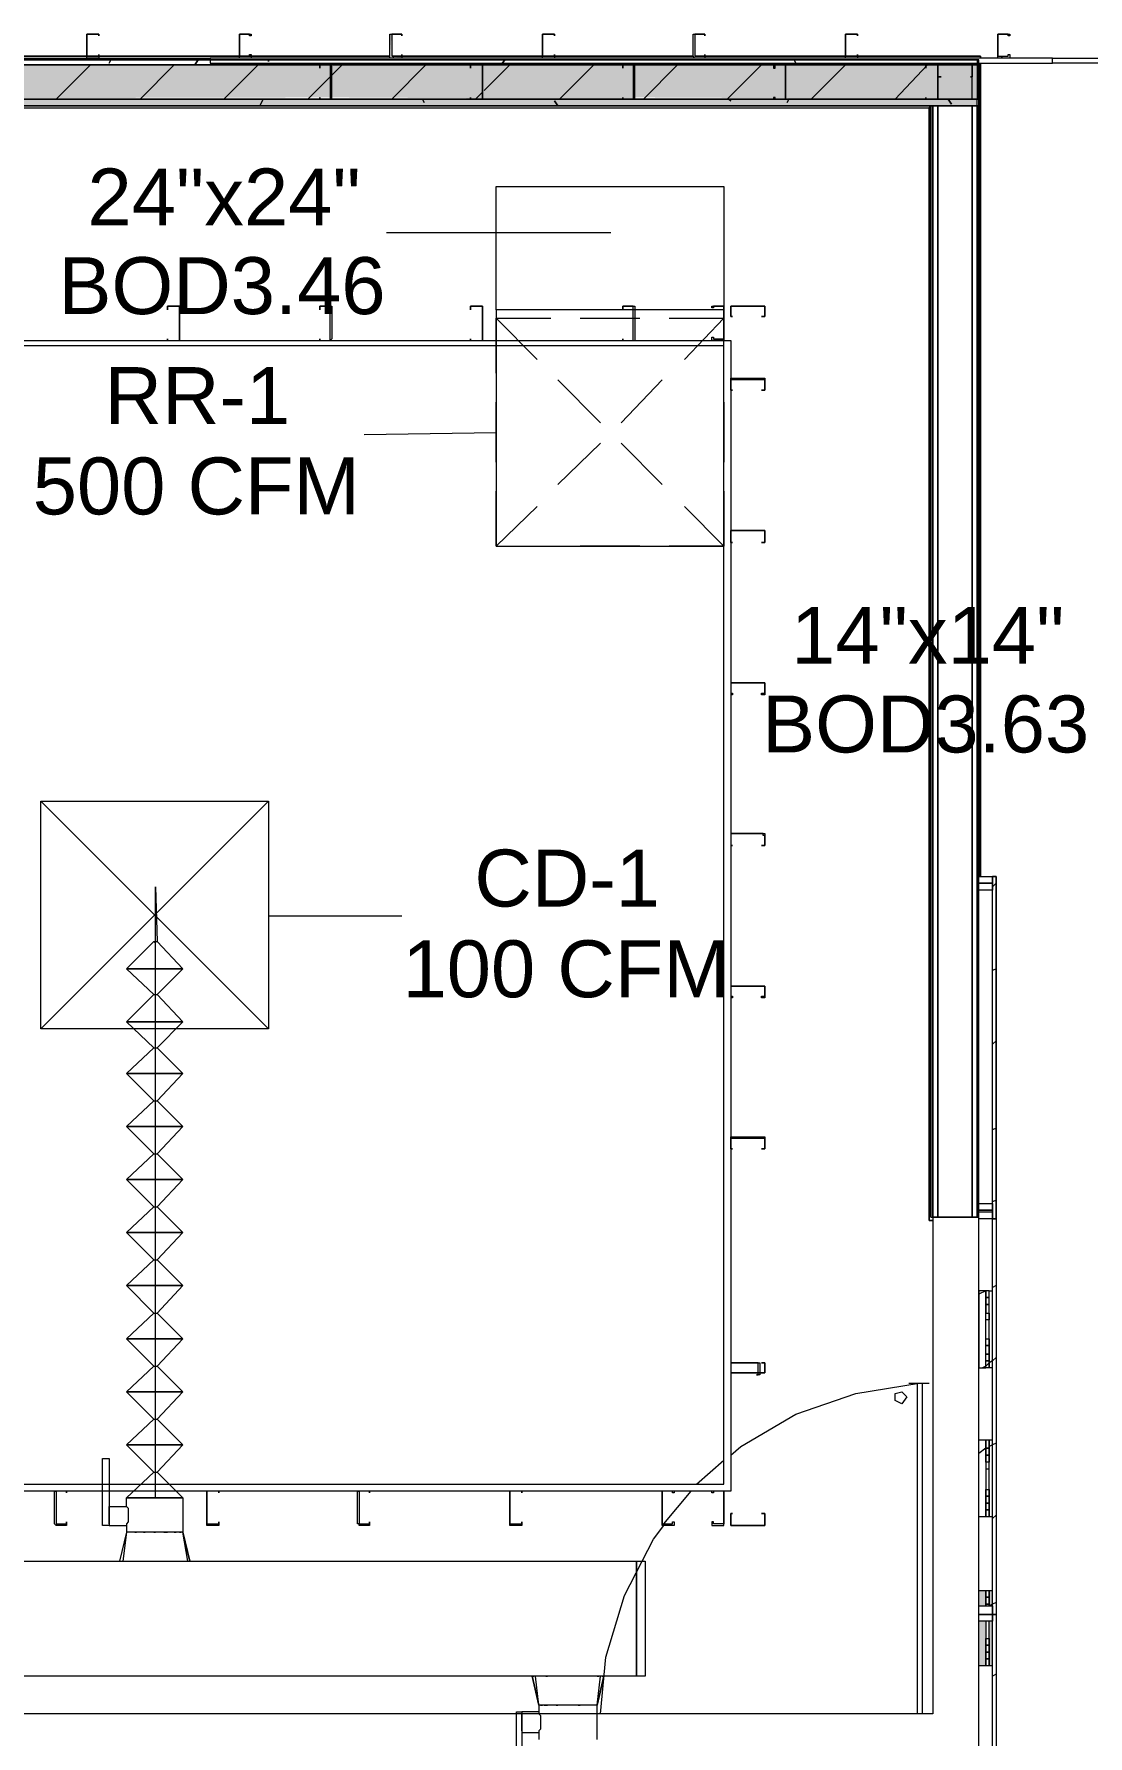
# Model space of a CAD drawing. Header units: metres. Extents: x 39 to 278, y -7 to 151.
# Drawn here: x 78.541 to 81.363, y 18.882 to 23.438 of the extents above; entities that cross this region are included whole.
import ezdxf

# ---------------------------------------------------------------- set-up
doc = ezdxf.new("R2010")
doc.units = ezdxf.units.M
doc.layers.add('HVAC - Ductos', color=5, linetype='Continuous', lineweight=50)
doc.layers.add('PDF_Geometry', color=7, linetype='Continuous', true_color=0xaaaaaa)
doc.layers.add('PDF_Solid Fills', color=7, linetype='Continuous', true_color=0xffffff)
doc.layers.add('PDF_Text', color=7, linetype='Continuous')
doc.styles.add('PDF Helvetica', font='')
doc.styles.get('PDF Helvetica').set_extended_font_data('Helvetica')

msp = doc.modelspace()

# ---------------------------------------------------------------- hatches: boundary and pattern name
at = {"layer": 'PDF_Solid Fills', "lineweight": 0, "transparency": 33554559}
h = msp.add_hatch(color=256, dxfattribs=at)
h.paths.add_polyline_path([(79.4944, 23.3786), (79.499, 23.4382), (79.4944, 23.4382)])
h.paths.add_polyline_path([(79.5265, 23.3786), (79.499, 23.3786), (79.5265, 23.374)])
for points in [[(81.0528, 23.3557), (81.0528, 23.264), (77.2853, 23.264), (77.2853, 23.3557), (77.2715, 23.3557), (77.2715, 23.2457), (81.0666, 23.2457), (81.0666, 23.3557)], [(80.1499, 23.2686), (81.0712, 23.264), (81.0712, 23.3557), (77.2715, 23.3557), (77.2715, 23.264), (79.334, 23.2686), (79.3386, 23.2686), (80.1453, 23.264), (80.1453, 23.2686)]]:
    msp.add_hatch(color=256, dxfattribs=at).paths.add_polyline_path(points)
h = msp.add_hatch(color=256, dxfattribs=at)
h.paths.add_polyline_path([(81.0895, 19.2306), (81.0895, 19.2719), (81.0712, 19.2719), (81.0712, 19.2306)])
h.paths.add_polyline_path([(81.0895, 19.1894), (81.0712, 19.1894), (81.0712, 19.0703), (81.0895, 19.0703)])
h = msp.add_hatch(color=256, dxfattribs=at)
h.paths.add_polyline_path([(81.0986, 19.2306), (81.1078, 19.2306), (81.1078, 19.2719), (81.0986, 19.2719)])
h.paths.add_polyline_path([(81.1078, 19.1894), (81.0986, 19.1894), (81.0986, 19.0703), (81.1078, 19.0703)])

# ---------------------------------------------------------------- linework, layer by layer
at = {"layer": 'HVAC - Ductos', "lineweight": 0}
for points in [[(79.7786, 22.7003), (79.7786, 23.0303), (80.3882, 23.0303), (80.3882, 22.7003)], [(79.169, 20.7752), (78.5595, 20.7752), (78.5595, 21.3848), (79.169, 21.3848)], [(78.7245, 19.6248), (78.7428, 19.6248), (78.7428, 19.446), (78.7245, 19.446)], [(78.9399, 19.5194), (78.7886, 19.5194)], [(78.7886, 19.5194), (78.7932, 19.5194), (78.7978, 19.5194), (78.8116, 19.5194), (78.8253, 19.5194), (78.8436, 19.5194), (78.8666, 19.5194), (78.8849, 19.5194), (78.9032, 19.5194), (78.917, 19.5194), (78.9307, 19.5194), (78.9399, 19.5194), (78.9307, 19.5194), (78.917, 19.5194), (78.9032, 19.5194), (78.8849, 19.5194), (78.8666, 19.5194), (78.8436, 19.5194), (78.8253, 19.5194), (78.8116, 19.5194), (78.7978, 19.5194), (78.7932, 19.5194)], [(78.839, 19.4278), (78.8345, 19.4278)], [(78.8986, 19.4278), (78.894, 19.4278), (78.8894, 19.4278), (78.894, 19.4278)], [(80.1545, 19.0427), (76.7307, 19.0427), (76.7307, 19.3498), (80.1545, 19.3498)], [(80.1545, 19.0427), (80.1545, 19.3498), (80.1774, 19.3498), (80.1774, 19.0427)], [(79.8978, 18.9648), (79.9024, 18.9648)], [(79.907, 18.9648), (79.9162, 18.9648)], [(79.939, 18.9648), (79.9436, 18.9648)], [(79.9986, 18.9648), (80.0032, 18.9648)]]:
    msp.add_lwpolyline(points, close=True, dxfattribs=at)
for points in [[(80.0858, 22.9065), (79.4853, 22.9065)], [(79.7786, 22.6774), (79.7786, 22.0677), (80.3882, 22.0677), (80.3882, 22.7003), (79.7786, 22.7003), (79.7786, 22.0677), (80.3882, 22.0677), (80.3882, 22.6774)], [(79.8886, 22.5674), (79.7786, 22.6774), (79.9253, 22.6774)], [(80.0032, 22.6774), (80.1636, 22.6774)], [(80.2416, 22.6774), (80.3882, 22.6774)], [(80.0582, 22.3978), (79.9436, 22.5123)], [(79.7786, 22.3703), (79.4257, 22.3657)], [(80.2232, 22.2328), (80.1132, 22.3427)], [(80.3882, 22.0677), (80.2828, 22.1732)], [(79.169, 21.3848), (78.5595, 20.7752)], [(78.5595, 21.3848), (79.169, 20.7752)], [(78.862, 21.009), (78.8666, 21.0044), (78.8666, 21.1557), (78.8712, 21.009), (78.9399, 20.9357), (78.7886, 20.9357), (78.862, 21.009), (78.8712, 21.009)], [(78.8666, 19.5194), (78.8666, 19.6478), (78.8666, 19.7852), (78.8666, 19.9274), (78.8666, 20.0786), (78.8666, 20.2252), (78.8666, 20.3719), (78.8666, 20.514), (78.8666, 20.6424), (78.8666, 20.7661), (78.8666, 20.8715), (78.8666, 20.9586), (78.8666, 21.0228), (78.8666, 21.064), (78.8666, 21.0778)], [(79.169, 21.0778), (79.5266, 21.0778)], [(78.862, 20.8669), (78.7886, 20.9357), (78.9399, 20.9357), (78.8712, 20.8669), (78.9399, 20.7936), (78.7886, 20.7936), (78.862, 20.8669), (78.8712, 20.8669)], [(78.862, 20.7248), (78.7886, 20.7936), (78.9399, 20.7936), (78.8712, 20.7248), (78.9399, 20.6561), (78.7886, 20.6561), (78.862, 20.7248), (78.8712, 20.7248)], [(78.862, 20.5828), (78.7886, 20.6561), (78.9399, 20.6561), (78.8712, 20.5828), (78.9399, 20.514), (78.7886, 20.514), (78.862, 20.5828), (78.8712, 20.5828)], [(78.862, 20.4406), (78.7886, 20.514), (78.9399, 20.514), (78.8712, 20.4406), (78.9399, 20.3719), (78.7886, 20.3719), (78.862, 20.4406), (78.8712, 20.4406)], [(78.862, 20.2986), (78.7886, 20.3719), (78.9399, 20.3719), (78.8712, 20.2986), (78.9399, 20.2298), (78.7886, 20.2298), (78.862, 20.2986), (78.8712, 20.2986)], [(78.862, 20.1565), (78.7886, 20.2298), (78.9399, 20.2298), (78.8712, 20.1565), (78.9399, 20.0878), (78.7886, 20.0878), (78.862, 20.1565), (78.8712, 20.1565)], [(78.862, 20.0144), (78.7886, 20.0878), (78.9399, 20.0878), (78.8712, 20.0144), (78.9399, 19.9456), (78.7886, 19.9456), (78.862, 20.0144), (78.8712, 20.0144)], [(78.862, 19.8723), (78.7886, 19.9456), (78.9399, 19.9456), (78.8712, 19.8723), (78.9399, 19.8036), (78.7886, 19.8036), (78.862, 19.8723), (78.8712, 19.8723)], [(78.862, 19.7302), (78.7886, 19.8036), (78.9399, 19.8036), (78.8712, 19.7302), (78.9399, 19.6615), (78.7886, 19.6615), (78.862, 19.7302), (78.8712, 19.7302)], [(78.862, 19.5882), (78.7886, 19.6615), (78.9399, 19.6615), (78.8712, 19.5882), (78.9399, 19.5194), (78.9399, 19.4278), (78.9353, 19.4278), (78.9307, 19.4278), (78.917, 19.4278), (78.9032, 19.4278), (78.8849, 19.4278), (78.8666, 19.4278), (78.8436, 19.4278), (78.8253, 19.4278), (78.8116, 19.4278), (78.7978, 19.4278), (78.7932, 19.4278), (78.7886, 19.4278), (78.7703, 19.3498), (78.7748, 19.3498)], [(78.7428, 19.4506), (78.7428, 19.4552), (78.7428, 19.4598), (78.7428, 19.4644), (78.7428, 19.4736), (78.7428, 19.4782), (78.7428, 19.4873), (78.7428, 19.4919), (78.7428, 19.4965), (78.7886, 19.4965), (78.7886, 19.5194), (78.862, 19.5882), (78.8712, 19.5882)], [(78.8666, 19.5194), (78.8666, 19.5194)], [(78.7886, 19.4965), (78.7932, 19.4919), (78.7932, 19.4873), (78.7932, 19.4782), (78.7932, 19.469), (78.7932, 19.4598), (78.7932, 19.4552), (78.7886, 19.4506), (78.7886, 19.446)], [(78.7428, 19.446), (78.7886, 19.446), (78.7886, 19.4278), (78.7794, 19.3498)], [(78.7886, 19.4278), (78.7703, 19.3498), (78.7748, 19.3498), (78.7794, 19.3498), (78.7886, 19.3498)], [(78.7932, 19.4278), (78.7932, 19.4278)], [(78.8116, 19.4278), (78.8162, 19.4278)], [(78.862, 19.4278), (78.8666, 19.4278)], [(78.917, 19.4278), (78.9216, 19.4278)], [(78.9307, 19.4278), (78.9353, 19.4278)], [(78.9582, 19.3498), (78.9399, 19.4278), (78.9582, 19.3498)], [(78.9399, 19.4278), (78.9399, 19.4278)], [(78.9536, 19.3498), (78.9399, 19.4278)], [(78.7932, 19.3498), (78.8116, 19.3498), (78.8162, 19.3498), (78.8207, 19.3498), (78.8299, 19.3498), (78.8436, 19.3498), (78.8482, 19.3498), (78.8528, 19.3498), (78.8757, 19.3498), (78.8803, 19.3498), (78.8849, 19.3498), (78.8986, 19.3498), (78.9078, 19.3498), (78.9124, 19.3498), (78.9216, 19.3498), (78.9353, 19.3498)], [(78.9399, 19.3498), (78.949, 19.3498), (78.9536, 19.3498), (78.9582, 19.3498)], [(78.9582, 19.3498), (78.9582, 19.3498)], [(78.9582, 19.3498), (78.9582, 19.3498)], [(79.9208, 19.0427), (79.9162, 19.0427), (79.8978, 19.0427), (79.8886, 19.0427), (79.8795, 19.0427), (79.8749, 19.0427), (79.8795, 19.0427)], [(79.8749, 19.0427), (79.8932, 18.9648), (79.8749, 19.0427)], [(80.049, 18.8732), (80.049, 18.9648), (80.0445, 18.9648), (80.0399, 18.9648), (80.0353, 18.9648), (80.0262, 18.9648), (80.0078, 18.9648), (79.9895, 18.9648), (79.9712, 18.9648), (79.9528, 18.9648), (79.9345, 18.9648), (79.9162, 18.9648), (79.907, 18.9648), (79.9024, 18.9648), (79.8978, 18.9648), (79.8932, 18.9648), (79.884, 19.0427)], [(79.9116, 19.0427), (79.9162, 19.0427)], [(79.9528, 19.0427), (79.9482, 19.0427), (79.939, 19.0427), (79.9299, 19.0427), (79.9253, 19.0427)], [(79.9849, 19.0427), (79.9803, 19.0427), (79.9574, 19.0427)], [(80.0628, 19.0427), (80.0674, 19.0427), (80.049, 18.9648), (80.0674, 19.0427), (80.0628, 19.0427), (80.0582, 19.0427), (80.0536, 19.0427), (80.0445, 19.0427), (80.0262, 19.0427), (80.017, 19.0427), (80.0124, 19.0427), (80.0032, 19.0427), (79.9895, 19.0427)], [(79.9895, 19.0427), (79.9895, 19.0427)], [(80.049, 19.0427), (80.0536, 19.0427)], [(80.049, 18.9648), (80.0582, 19.0427)], [(79.8932, 18.9648), (79.8932, 18.9465), (79.8474, 18.9465), (79.8474, 18.7677), (79.8336, 18.7677), (79.8336, 18.9465), (79.8474, 18.9465)], [(80.0353, 18.9648), (80.0353, 18.9648)], [(80.0353, 18.9648), (80.0353, 18.9648)], [(79.8474, 18.896), (79.8474, 18.9006), (79.8474, 18.9052), (79.8474, 18.9144), (79.8474, 18.919), (79.8474, 18.9236), (79.8474, 18.9328), (79.8474, 18.9373), (79.8474, 18.9419)], [(79.8932, 18.9465), (79.8932, 18.9419), (79.8978, 18.9373), (79.8978, 18.9328), (79.8978, 18.9236), (79.8978, 18.9144), (79.8978, 18.9052), (79.8978, 18.9006), (79.8932, 18.896), (79.8932, 18.8914)], [(79.8474, 18.8914), (79.8932, 18.8914), (79.8932, 18.8732)]]:
    msp.add_lwpolyline(points, dxfattribs=at)
at = {"layer": 'PDF_Geometry', "lineweight": 0}
for points in [[(78.6878, 23.374), (78.6832, 23.374), (78.6832, 23.3786), (78.6832, 23.4382), (78.6878, 23.4382), (78.7153, 23.4382), (78.7153, 23.4336), (78.7153, 23.4382), (78.6878, 23.4382), (78.6832, 23.4382), (78.6832, 23.3786), (78.6878, 23.3786), (78.7153, 23.3786), (78.7153, 23.3832), (78.7153, 23.374)], [(79.0912, 23.374), (79.0912, 23.3786), (79.0912, 23.4382), (79.1232, 23.4382), (79.1232, 23.4336), (79.1186, 23.4336), (79.1186, 23.4382), (79.0912, 23.4382), (79.0912, 23.3786), (79.1186, 23.3786), (79.1186, 23.3832), (79.1232, 23.3832), (79.1232, 23.374)], [(79.499, 23.374), (79.4944, 23.374), (79.4944, 23.3786), (79.4944, 23.4382), (79.499, 23.4382), (79.5266, 23.4382), (79.5266, 23.4336), (79.5266, 23.4382), (79.499, 23.4382), (79.499, 23.3786), (79.5266, 23.3786), (79.5266, 23.3832), (79.5266, 23.374)], [(79.9024, 23.374), (79.9024, 23.3786), (79.9024, 23.4382), (79.9345, 23.4382), (79.9345, 23.4336), (79.9345, 23.4382), (79.9024, 23.4382), (79.9024, 23.3786), (79.9345, 23.3786), (79.9345, 23.3832), (79.9345, 23.374)], [(80.3103, 23.374), (80.3058, 23.3786), (80.3058, 23.4382), (80.3103, 23.4382), (80.3378, 23.4382), (80.3378, 23.4336), (80.3378, 23.4382), (80.3103, 23.4382), (80.3103, 23.3786), (80.3378, 23.3786), (80.3378, 23.3832), (80.3378, 23.374)], [(80.7136, 23.374), (80.7136, 23.3786), (80.7136, 23.4382), (80.7458, 23.4382), (80.7458, 23.4336), (80.7458, 23.4382), (80.7136, 23.4382), (80.7136, 23.3786), (80.7458, 23.3786), (80.7458, 23.3832), (80.7458, 23.374)], [(81.1216, 23.374), (81.1216, 23.3786), (81.1216, 23.4382), (81.1536, 23.4382), (81.1536, 23.4336), (81.1491, 23.4336), (81.1491, 23.4382), (81.1216, 23.4382), (81.1216, 23.3786), (81.1491, 23.3786), (81.1491, 23.3832), (81.1536, 23.3832), (81.1536, 23.374)], [(77.4686, 23.3786), (77.872, 23.3786), (78.2799, 23.3786), (78.6832, 23.3786), (79.0912, 23.3786), (79.4944, 23.3786), (79.0912, 23.3786), (78.6832, 23.3786), (78.2799, 23.3786), (77.872, 23.3786)], [(81.2682, 23.374), (79.0132, 23.374), (79.0132, 23.3603), (81.2682, 23.3603)], [(79.499, 23.3786), (79.9024, 23.3786), (80.3058, 23.3786), (79.9024, 23.3786)], [(80.3103, 23.3786), (80.7136, 23.3786), (81.0758, 23.3786), (81.0758, 23.374), (81.0758, 23.3786), (81.0758, 23.374), (81.0758, 23.3786), (80.7136, 23.3786)], [(81.0712, 23.3694), (77.2715, 23.3694), (77.2715, 23.2457), (81.0712, 23.2457)], [(81.0712, 23.3694), (77.2715, 23.3694), (77.2715, 23.3557), (81.0712, 23.3557)], [(77.2715, 23.264), (81.0712, 23.264), (81.0712, 23.3557), (77.2715, 23.3557)], [(81.0528, 23.3557), (77.2853, 23.3557), (77.2853, 23.264), (81.0528, 23.264)], [(78.7428, 23.3603), (78.7474, 23.3694)], [(78.972, 23.3557), (78.9812, 23.3694)], [(79.169, 23.3694), (79.169, 23.3649)], [(79.3066, 23.264), (79.334, 23.264), (79.3386, 23.264), (79.3386, 23.3511), (79.334, 23.3557), (79.3066, 23.3557), (79.3066, 23.3465), (79.3066, 23.3557), (79.334, 23.3557), (79.334, 23.3511), (79.334, 23.264), (79.3066, 23.264), (79.3066, 23.2686)], [(79.7099, 23.264), (79.742, 23.264), (79.742, 23.3511), (79.742, 23.3557), (79.7099, 23.3557), (79.7099, 23.3465), (79.7099, 23.3557), (79.742, 23.3557), (79.742, 23.3511), (79.742, 23.264), (79.7099, 23.264), (79.7099, 23.2686)], [(79.7924, 23.3557), (79.8016, 23.3694)], [(80.0262, 23.3557), (80.0308, 23.3603)], [(80.1178, 23.264), (80.1453, 23.264), (80.1499, 23.264), (80.1499, 23.3511), (80.1499, 23.3557), (80.1453, 23.3557), (80.1178, 23.3557), (80.1178, 23.3465), (80.1178, 23.3557), (80.1453, 23.3557), (80.1453, 23.3511), (80.1453, 23.264), (80.1178, 23.264), (80.1178, 23.2686)], [(80.5212, 23.264), (80.5532, 23.264), (80.5532, 23.3511), (80.5532, 23.3557), (80.5212, 23.3557), (80.5212, 23.3465), (80.5258, 23.3465), (80.5258, 23.3557), (80.5532, 23.3557), (80.5532, 23.3511), (80.5532, 23.264), (80.5258, 23.264), (80.5258, 23.2686), (80.5212, 23.2686)], [(80.5762, 23.3694), (80.5808, 23.3603)], [(80.9291, 23.264), (80.9566, 23.264), (80.9612, 23.264), (80.9612, 23.3511), (80.9612, 23.3557), (80.9566, 23.3557), (80.9291, 23.3557), (80.9291, 23.3465), (80.9291, 23.3557), (80.9566, 23.3557), (80.9612, 23.3557), (80.9612, 23.3511), (80.9612, 23.264), (80.9566, 23.264), (80.9291, 23.264), (80.9291, 23.2686)], [(81.0528, 23.3236), (81.0528, 23.3511), (81.0528, 23.3557), (80.9612, 23.3557), (80.9612, 23.3511), (80.9612, 23.3236), (80.9703, 23.3236), (80.9612, 23.3236), (80.9612, 23.3511), (80.9612, 23.3557), (81.0528, 23.3557), (81.0528, 23.3511), (81.0528, 23.3236), (81.0482, 23.3236)], [(81.0712, 21.1832), (81.0712, 23.3603)], [(81.0758, 23.3603), (81.0758, 21.1832)], [(81.0712, 23.264), (77.2715, 23.264), (77.2715, 23.2457), (81.0712, 23.2457)], [(80.8649, 23.2457), (77.5374, 23.2457)], [(79.1462, 23.2457), (79.1553, 23.264)], [(79.5816, 23.264), (79.5862, 23.2549)], [(79.9345, 23.2594), (79.9436, 23.2457)], [(80.402, 23.264), (80.4066, 23.2594)], [(80.5578, 23.2549), (80.5624, 23.264)], [(80.9886, 23.264), (80.9978, 23.2503)], [(81.0666, 23.2457), (81.0666, 20.2711)], [(78.9307, 22.6223), (78.9307, 22.7094), (78.8986, 22.7094), (78.8986, 22.7003), (78.8986, 22.7094), (78.9307, 22.7094), (78.9307, 22.6223), (78.9307, 22.6177)], [(79.334, 22.6223), (79.334, 22.7094), (79.3066, 22.7094), (79.3066, 22.7003), (79.3066, 22.7094), (79.334, 22.7094), (79.3386, 22.7094), (79.3386, 22.6223), (79.334, 22.6177)], [(79.742, 22.6223), (79.742, 22.7094), (79.7099, 22.7094), (79.7099, 22.7003), (79.7099, 22.7094), (79.742, 22.7094), (79.742, 22.6223), (79.742, 22.6177)], [(80.3882, 22.7094), (80.3882, 22.6223), (80.3882, 22.6177), (80.3562, 22.6177), (80.3562, 22.6269), (80.3608, 22.6269), (80.3608, 22.6223), (80.3882, 22.6223), (80.3882, 22.7094), (80.3608, 22.7094), (80.3608, 22.7049), (80.3562, 22.7049), (80.3562, 22.7094)], [(80.4982, 22.7094), (80.4936, 22.7094), (80.4066, 22.7094), (80.4066, 22.682), (80.4112, 22.682), (80.4066, 22.682), (80.4066, 22.7094), (80.4936, 22.7094), (80.4982, 22.7094), (80.4982, 22.682)], [(80.489, 22.682), (80.4982, 22.682)], [(80.3882, 19.556), (80.3882, 22.604), (77.9498, 22.604), (77.9498, 19.556)], [(80.4112, 22.4848), (80.4066, 22.4848)], [(80.489, 22.4848), (80.4982, 22.4848)], [(80.4112, 22.0769), (80.4066, 22.0769)], [(80.489, 22.0769), (80.4982, 22.0769)], [(80.4982, 21.7011), (80.4982, 21.669), (80.489, 21.669), (80.489, 21.6736), (80.4982, 21.6736), (80.4982, 21.7011), (80.4936, 21.7011), (80.4066, 21.7011), (80.4936, 21.7011)], [(80.4982, 21.2932), (80.4936, 21.2932), (80.4936, 21.2978), (80.4066, 21.2978), (80.4936, 21.2978), (80.4982, 21.2978), (80.4982, 21.2932), (80.4982, 21.2657)], [(80.4112, 21.2657), (80.4066, 21.2657)], [(80.489, 21.2657), (80.4982, 21.2657)], [(81.1078, 21.1832), (81.117, 21.1832)], [(81.1078, 20.2665), (81.117, 20.2665), (81.117, 21.1832), (81.117, 20.2665), (81.117, 19.2078), (81.1078, 19.2078)], [(80.4982, 20.8898), (80.4982, 20.8578), (80.489, 20.8578), (80.489, 20.8623), (80.4982, 20.8623), (80.4982, 20.8898), (80.4936, 20.8898), (80.4066, 20.8898), (80.4936, 20.8898)], [(80.4112, 20.4544), (80.4066, 20.4544)], [(80.489, 20.4544), (80.4982, 20.4544)], [(81.1078, 20.2894), (81.0712, 20.2894), (81.0712, 20.3078), (81.1078, 20.3078)], [(81.1078, 20.2848), (81.0712, 20.2848), (81.0712, 20.2894), (81.1078, 20.2894)], [(80.9382, 20.2619), (80.9474, 20.2619)], [(81.0895, 20.0556), (81.0986, 20.0556)], [(81.0895, 19.9456), (81.0986, 19.9456), (81.0986, 19.9274), (81.0895, 19.9274)], [(81.0895, 19.9274), (81.0986, 19.9274), (81.0986, 19.9044), (81.0895, 19.9044)], [(80.4753, 19.8494), (80.4799, 19.8494), (80.4799, 19.8815), (80.4845, 19.8815), (80.4845, 19.8494)], [(80.489, 19.8815), (80.4982, 19.8815)], [(81.0895, 19.9044), (81.0986, 19.9044), (81.0986, 19.8861), (81.0895, 19.8861)], [(81.0986, 19.8861), (81.0986, 19.8677), (81.0895, 19.8677), (81.0895, 19.8861)], [(80.8786, 19.7898), (80.8649, 19.7715), (80.8466, 19.7806), (80.8466, 19.799), (80.8649, 19.8036)], [(81.0712, 19.6752), (81.0895, 19.6752), (81.0895, 19.469), (81.0712, 19.469)], [(81.0895, 19.6523), (81.0986, 19.6523)], [(78.6007, 19.4506), (78.6282, 19.4506), (78.6282, 19.4552), (78.6282, 19.446), (78.6007, 19.446), (78.5961, 19.4506), (78.5961, 19.5378), (78.6007, 19.5378)], [(79.0041, 19.4506), (79.0362, 19.4506), (79.0362, 19.4552), (79.0362, 19.446), (79.0041, 19.446), (79.0041, 19.4506), (79.0041, 19.5378)], [(79.412, 19.4506), (79.4394, 19.4506), (79.4394, 19.4552), (79.4394, 19.446), (79.412, 19.446), (79.412, 19.4506), (79.4074, 19.4506), (79.4074, 19.5378), (79.412, 19.5378)], [(79.8153, 19.4506), (79.8474, 19.4506), (79.8474, 19.4552), (79.8474, 19.446), (79.8153, 19.446), (79.8153, 19.4506), (79.8153, 19.5378)], [(80.2232, 19.4506), (80.2508, 19.4506), (80.2508, 19.4552), (80.2553, 19.4552), (80.2553, 19.446), (80.2232, 19.446), (80.2232, 19.4506), (80.2232, 19.5378)], [(81.0895, 19.5423), (81.0986, 19.5423), (81.0986, 19.524), (81.0895, 19.524)], [(80.4982, 19.446), (80.4936, 19.446), (80.4066, 19.446), (80.4066, 19.4782), (80.4112, 19.4782), (80.4066, 19.4782), (80.4066, 19.446), (80.4936, 19.446), (80.4982, 19.446), (80.4982, 19.4782)], [(80.489, 19.4782), (80.4982, 19.4782)], [(81.0986, 19.4873), (81.0986, 19.469), (81.0895, 19.469), (81.0895, 19.4873)], [(81.1078, 19.2306), (81.1078, 19.2078), (81.0712, 19.2078), (81.0712, 19.2306)], [(81.0712, 19.2078), (81.1078, 19.2078), (81.1078, 19.1894), (81.0712, 19.1894)], [(81.1078, 19.2078), (81.117, 19.2078), (81.117, 18.1536), (81.1078, 18.1536)], [(81.0895, 19.1436), (81.0986, 19.1436), (81.0986, 19.1252), (81.0895, 19.1252)], [(81.0895, 19.1252), (81.0986, 19.1252), (81.0986, 19.1069), (81.0895, 19.1069)], [(81.0895, 19.1069), (81.0986, 19.1069), (81.0986, 19.0886), (81.0895, 19.0886)], [(81.0986, 19.0886), (81.0986, 19.0702), (81.0895, 19.0702), (81.0895, 19.0886)]]:
    msp.add_lwpolyline(points, close=True, dxfattribs=at)
for points in [[(78.7153, 23.4336), (78.7153, 23.4336)], [(79.0912, 23.4382), (79.0912, 23.4382)], [(79.0912, 23.4382), (79.0912, 23.4382)], [(79.499, 23.4382), (79.499, 23.4382)], [(79.5266, 23.4336), (79.5266, 23.4336)], [(79.9024, 23.4382), (79.9024, 23.4382)], [(79.9024, 23.4382), (79.9024, 23.4382)], [(79.9345, 23.4336), (79.9345, 23.4336)], [(80.3103, 23.4382), (80.3103, 23.4382)], [(80.3378, 23.4336), (80.3378, 23.4336)], [(80.7136, 23.4382), (80.7136, 23.4382)], [(80.7136, 23.4382), (80.7136, 23.4382)], [(80.7458, 23.4336), (80.7458, 23.4336)], [(81.1216, 23.4382), (81.1216, 23.4382)], [(81.1216, 23.4382), (81.1216, 23.4382)], [(78.124, 23.3694), (78.124, 23.374), (79.0132, 23.374), (79.0132, 23.3694)], [(78.7153, 23.3832), (78.7153, 23.3832)], [(79.0132, 23.3603), (81.2682, 23.3603), (81.2682, 23.374), (81.6991, 23.374), (81.6991, 23.3603), (81.7862, 23.3603)], [(79.0912, 23.3786), (79.0912, 23.3786)], [(79.499, 23.3786), (79.499, 23.3786)], [(79.5266, 23.3832), (79.5266, 23.3832)], [(79.9024, 23.3786), (79.9024, 23.3786)], [(79.9345, 23.3832), (79.9345, 23.3832)], [(80.3103, 23.3786), (80.3103, 23.3786)], [(80.3378, 23.3832), (80.3378, 23.3832)], [(80.7136, 23.3786), (80.7136, 23.3786)], [(80.7458, 23.3832), (80.7458, 23.3832)], [(81.1216, 23.3786), (81.1216, 23.3786)], [(77.2715, 23.264), (77.2715, 23.3694), (81.0666, 23.3694), (81.0712, 23.3694), (81.0666, 23.3694), (81.0666, 23.264)], [(81.0712, 23.3694), (77.2715, 23.3694), (81.0712, 23.3694)], [(77.2715, 23.3603), (77.2715, 20.2711), (77.2715, 23.2457), (77.2715, 20.2711), (77.2715, 23.2457), (77.3952, 23.2457), (77.4044, 23.2411), (80.9382, 23.2411), (80.9428, 23.2457), (80.9428, 20.2711), (81.0712, 20.2711), (81.0712, 23.2457), (80.9428, 23.2457)], [(77.2715, 23.3557), (77.2715, 23.264), (77.2715, 23.2457), (81.0666, 23.2457), (81.0666, 23.264), (81.0712, 23.264), (81.0712, 23.3557), (81.0666, 23.3557)], [(77.4044, 23.2411), (80.9382, 23.2411), (80.9382, 20.2619), (80.9382, 23.2411), (80.9428, 23.2457), (80.9428, 20.2711), (80.9428, 23.2457), (80.9428, 20.2711), (80.9474, 20.2711), (80.9474, 23.2457), (80.9474, 20.2711), (80.9612, 20.2711), (80.9612, 23.2457), (80.9612, 20.2711), (81.0528, 20.2711), (81.0528, 23.2457), (81.0528, 20.2711), (81.0666, 20.2711), (81.0712, 20.2711), (81.0712, 23.3603)], [(81.6991, 23.3603), (81.2682, 23.3603)], [(77.2715, 23.2457), (81.0712, 23.2457), (77.2715, 23.2457)], [(78.8986, 22.7003), (78.8986, 22.7003)], [(78.9307, 22.7094), (78.9307, 22.7094)], [(78.9307, 22.7094), (78.9307, 22.7094)], [(79.3066, 22.7003), (79.3066, 22.7003)], [(79.334, 22.7094), (79.334, 22.7094)], [(79.7099, 22.7003), (79.7099, 22.7003)], [(79.742, 22.7094), (79.742, 22.7094)], [(79.742, 22.7094), (79.742, 22.7094)], [(80.1178, 22.6177), (80.1178, 22.6223), (80.1178, 22.6177), (80.1453, 22.6177), (80.1453, 22.6223), (80.1453, 22.7094), (80.1178, 22.7094), (80.1178, 22.7003), (80.1178, 22.7094), (80.1453, 22.7094), (80.1499, 22.7094), (80.1499, 22.6223), (80.1499, 22.6177)], [(80.1178, 22.7003), (80.1178, 22.7003)], [(80.1453, 22.7094), (80.1453, 22.7094)], [(80.3882, 22.7094), (80.3882, 22.7094)], [(80.3882, 22.7094), (80.3882, 22.7094)], [(80.4066, 22.7094), (80.4066, 22.7094)], [(80.4066, 22.7094), (80.4066, 22.7094)], [(80.4112, 22.682), (80.4112, 22.682)], [(80.489, 22.682), (80.489, 22.682)], [(80.3882, 19.5378), (77.9498, 19.5378), (77.9361, 19.5378), (77.9361, 22.6177), (77.9498, 22.6177), (80.3882, 22.6177), (80.4066, 22.6177), (80.4066, 19.5378), (80.3882, 19.5378), (80.3882, 19.4506), (80.3608, 19.4506), (80.3608, 19.4552), (80.3562, 19.4552), (80.3562, 19.446), (80.3882, 19.446), (80.3882, 19.4506), (80.3882, 19.5378), (80.3608, 19.5378), (80.3608, 19.5332), (80.3562, 19.5332), (80.3562, 19.5378)], [(78.8986, 22.6177), (78.8986, 22.6223), (78.8986, 22.6177), (78.9307, 22.6177)], [(78.8986, 22.6223), (78.8986, 22.6223)], [(79.3066, 22.6177), (79.3066, 22.6223), (79.3066, 22.6177), (79.334, 22.6177)], [(79.3066, 22.6223), (79.3066, 22.6223)], [(79.7099, 22.6177), (79.7099, 22.6223), (79.7099, 22.6177), (79.742, 22.6177)], [(79.7099, 22.6223), (79.7099, 22.6223)], [(80.1178, 22.6223), (80.1178, 22.6223)], [(80.3882, 22.6223), (80.3882, 22.6223)], [(80.4066, 22.4848), (80.4066, 22.5123), (80.4066, 22.5169), (80.4936, 22.5169), (80.4982, 22.5169), (80.4982, 22.5123), (80.4982, 22.4848), (80.4982, 22.5123), (80.4936, 22.5123), (80.4066, 22.5123)], [(80.4066, 22.5123), (80.4066, 22.5123)], [(80.4112, 22.4848), (80.4112, 22.4848)], [(80.489, 22.4848), (80.489, 22.4848)], [(80.4066, 22.0769), (80.4066, 22.109), (80.4936, 22.109), (80.4982, 22.109), (80.4982, 22.0769), (80.4982, 22.109), (80.4936, 22.109), (80.4066, 22.109)], [(80.4066, 22.109), (80.4066, 22.109)], [(80.4066, 22.109), (80.4066, 22.109)], [(80.4112, 22.0769), (80.4112, 22.0769)], [(80.489, 22.0769), (80.489, 22.0769)], [(80.4066, 21.7011), (80.4066, 21.7011)], [(80.4066, 21.7011), (80.4066, 21.6736), (80.4112, 21.6736), (80.4112, 21.669), (80.4066, 21.669)], [(80.4066, 21.7011), (80.4066, 21.7011)], [(80.4066, 21.2978), (80.4066, 21.2978)], [(80.4066, 21.2978), (80.4066, 21.2932), (80.4066, 21.2657)], [(80.4112, 21.2657), (80.4112, 21.2657)], [(80.489, 21.2657), (80.489, 21.2657)], [(81.0712, 21.1832), (81.1078, 21.1832)], [(81.0712, 21.1648), (81.0712, 21.1832)], [(81.1078, 21.1648), (81.0712, 21.1648)], [(81.0712, 21.1465), (81.0712, 21.1648)], [(81.0712, 21.1648), (81.1078, 21.1648)], [(81.1078, 21.1465), (81.0712, 21.1465)], [(81.0712, 20.3078), (81.1078, 20.3078), (81.1078, 21.1465)], [(81.1078, 21.1832), (81.1078, 21.1648)], [(81.117, 21.1832), (81.1078, 21.1832)], [(81.1078, 20.2665), (81.1078, 21.1832)], [(81.117, 21.1832), (81.117, 20.2665), (81.1078, 20.2665)], [(81.117, 21.1648), (81.1078, 21.1557)], [(81.1078, 21.1648), (81.1078, 21.1465)], [(81.1078, 20.3078), (81.1078, 21.1648)], [(81.117, 20.9357), (81.1078, 20.9311)], [(80.4066, 20.8898), (80.4066, 20.8898)], [(80.4066, 20.8898), (80.4066, 20.8623), (80.4112, 20.8623), (80.4112, 20.8578), (80.4066, 20.8578)], [(80.4066, 20.8898), (80.4066, 20.8898)], [(81.117, 20.7432), (81.1078, 20.734)], [(81.117, 20.5094), (81.1078, 20.5048)], [(80.4066, 20.4544), (80.4066, 20.4819), (80.4066, 20.4865), (80.4936, 20.4865), (80.4982, 20.4865), (80.4982, 20.4819), (80.4982, 20.4544), (80.4982, 20.4819), (80.4936, 20.4819), (80.4066, 20.4819)], [(80.4066, 20.4819), (80.4066, 20.4819)], [(80.4112, 20.4544), (80.4112, 20.4544)], [(80.489, 20.4544), (80.489, 20.4544)], [(81.1078, 20.2894), (81.1078, 20.2848), (81.1078, 20.2665), (81.0712, 20.2665), (81.0712, 20.2848)], [(81.117, 20.3169), (81.1078, 20.3123)], [(81.0712, 14.9819), (81.0712, 20.2711), (80.9474, 20.2711), (80.9474, 18.9419), (77.3952, 18.9419)], [(81.0895, 20.074), (81.0712, 20.074), (81.0712, 19.8677), (81.0895, 19.8677), (81.0895, 20.074), (81.0895, 20.0556), (81.0895, 20.0373), (81.0986, 20.0373), (81.0895, 20.0373), (81.0895, 20.0144), (81.0986, 20.0144), (81.0986, 19.9961), (81.0895, 19.9961), (81.0895, 20.0144), (81.0986, 20.0144), (81.0986, 20.0373), (81.0986, 20.0556), (81.0986, 20.074), (81.0895, 20.074), (81.0712, 20.0648)], [(81.0895, 20.074), (81.0895, 20.074)], [(81.1078, 19.8677), (81.0986, 19.8677), (81.0986, 20.074), (81.1078, 20.074)], [(81.117, 20.0878), (81.1078, 20.0832)], [(81.117, 20.074), (81.117, 19.8677)], [(80.4066, 19.8815), (80.4799, 19.8815), (80.4066, 19.8815)], [(80.4066, 19.8815), (80.4112, 19.8815), (80.4066, 19.8815), (80.4066, 19.854), (80.4936, 19.854), (80.4982, 19.854), (80.4982, 19.8815), (80.4982, 19.854), (80.4936, 19.854), (80.4066, 19.854)], [(80.4112, 19.8815), (80.4112, 19.8815)], [(80.4799, 19.8815), (80.4799, 19.8815)], [(80.489, 19.8815), (80.489, 19.8815)], [(81.117, 19.8952), (81.1078, 19.8861), (81.0986, 19.8815), (81.0895, 19.8723), (81.0804, 19.8677)], [(80.4066, 19.854), (80.4066, 19.854)], [(80.4066, 19.854), (80.4066, 19.854)], [(80.4066, 19.634), (80.434, 19.6569), (80.5808, 19.744), (80.7412, 19.799), (80.9108, 19.8265)], [(80.4753, 19.8494), (80.4753, 19.8494)], [(80.8832, 19.8265), (80.9382, 19.8265)], [(80.9062, 19.8265), (80.9062, 18.9419)], [(80.9199, 18.9419), (80.9199, 19.8265)], [(81.117, 19.666), (81.1078, 19.6615), (81.0986, 19.6569), (81.0986, 19.6523), (81.0986, 19.634), (81.0986, 19.6156), (81.0895, 19.6156), (81.0895, 19.5973), (81.0986, 19.5973), (81.0986, 19.6156), (81.0895, 19.6156), (81.0895, 19.634), (81.0986, 19.634), (81.0895, 19.634), (81.0895, 19.6523), (81.0712, 19.6386)], [(81.0895, 19.6523), (81.0895, 19.6752), (81.0986, 19.6752), (81.0986, 19.6523)], [(81.1078, 19.469), (81.0986, 19.469), (81.0986, 19.6752), (81.1078, 19.6752)], [(81.117, 19.6752), (81.117, 19.469)], [(80.3149, 19.556), (80.3882, 19.6202)], [(78.6007, 19.5378), (78.6007, 19.5378)], [(78.6282, 19.5378), (78.6282, 19.5332), (78.6282, 19.5378), (78.6007, 19.5378)], [(78.6282, 19.5332), (78.6282, 19.5332)], [(79.0041, 19.5378), (79.0041, 19.5378)], [(79.0041, 19.5378), (79.0041, 19.5378)], [(79.0362, 19.5378), (79.0362, 19.5332), (79.0362, 19.5378), (79.0041, 19.5378)], [(79.0362, 19.5332), (79.0362, 19.5332)], [(79.412, 19.5378), (79.412, 19.5378)], [(79.4394, 19.5378), (79.4394, 19.5332), (79.4394, 19.5378), (79.412, 19.5378)], [(79.4394, 19.5332), (79.4394, 19.5332)], [(79.8153, 19.5378), (79.8153, 19.5378)], [(79.8153, 19.5378), (79.8153, 19.5378)], [(79.8474, 19.5378), (79.8474, 19.5332), (79.8474, 19.5378), (79.8153, 19.5378)], [(79.8474, 19.5332), (79.8474, 19.5332)], [(80.2232, 19.5378), (80.2232, 19.5378)], [(80.2232, 19.5378), (80.2232, 19.5378)], [(80.2553, 19.5378), (80.2553, 19.5332), (80.2508, 19.5332), (80.2508, 19.5378), (80.2232, 19.5378)], [(80.2278, 19.4506), (80.3012, 19.5378)], [(80.3882, 19.5378), (80.3882, 19.5378)], [(80.3882, 19.5378), (80.3882, 19.5378)], [(81.0895, 19.524), (81.0986, 19.524)], [(81.0895, 19.5056), (81.0895, 19.524)], [(81.0895, 19.5056), (81.0986, 19.5056)], [(81.0895, 19.4873), (81.0895, 19.5056)], [(81.0986, 19.5056), (81.0895, 19.5056)], [(81.0986, 19.524), (81.0986, 19.5056)], [(81.0986, 19.5056), (81.0986, 19.4873)], [(78.6282, 19.4552), (78.6282, 19.4552)], [(79.0362, 19.4552), (79.0362, 19.4552)], [(79.4394, 19.4552), (79.4394, 19.4552)], [(79.8474, 19.4552), (79.8474, 19.4552)], [(80.4112, 19.4782), (80.4112, 19.4782)], [(80.489, 19.4782), (80.489, 19.4782)], [(81.0986, 19.4873), (81.0895, 19.4873)], [(81.117, 19.4736), (81.1078, 19.4644)], [(78.6007, 19.4506), (78.6007, 19.4506)], [(79.0041, 19.4506), (79.0041, 19.4506)], [(79.412, 19.4506), (79.412, 19.4506)], [(79.8153, 19.4506), (79.8153, 19.4506)], [(80.0582, 18.9419), (80.072, 19.0932), (80.1224, 19.2582), (80.2003, 19.4094), (80.2278, 19.446)], [(80.2232, 19.4506), (80.2232, 19.4506)], [(80.3882, 19.4506), (80.3882, 19.4506)], [(80.4066, 19.446), (80.4066, 19.446)], [(80.4066, 19.446), (80.4066, 19.446)], [(81.0895, 19.1894), (81.0895, 19.0702), (81.0712, 19.0702), (81.0712, 19.2719), (81.0895, 19.2719), (81.0986, 19.2719), (81.0986, 19.2536), (81.0986, 19.2352), (81.0895, 19.2352), (81.0895, 19.2536), (81.0986, 19.2536), (81.0895, 19.2536), (81.0895, 19.2719), (81.0895, 19.2306), (81.0895, 19.2352), (81.0986, 19.2352), (81.0986, 19.2306)], [(81.117, 19.2398), (81.1078, 19.2352), (81.0986, 19.2306), (81.0986, 19.2719), (81.1078, 19.2719)], [(81.117, 19.2719), (81.117, 19.0702)], [(81.1078, 19.0702), (81.0986, 19.0702), (81.0986, 19.1894)], [(81.117, 19.0473), (81.1078, 19.0427)]]:
    msp.add_lwpolyline(points, dxfattribs=at)
at = {"layer": 'PDF_Geometry', "color": 254, "lineweight": 0, "true_color": 0xd2d2d2}
for points in [[(79.1232, 23.374), (79.1232, 23.374)], [(79.5036, 23.374), (79.5036, 23.3786)], [(81.1308, 23.374), (81.1354, 23.3786)], [(80.9612, 23.3236), (80.9612, 23.3282)], [(80.9886, 23.3557), (80.9886, 23.3557)], [(80.5532, 23.3007), (80.5532, 23.3007)], [(80.9612, 23.3236), (80.9612, 23.3236)], [(80.5212, 23.2686), (80.5212, 23.2686)]]:
    msp.add_lwpolyline(points, dxfattribs=at)
at = {"layer": 'PDF_Geometry', "color": 254, "lineweight": 0, "true_color": 0xd4d4d4}
for points in [[(78.6924, 23.3557), (78.6007, 23.264)], [(78.917, 23.3557), (78.8253, 23.264)], [(79.1416, 23.3557), (79.0499, 23.264)], [(79.3662, 23.3557), (79.3386, 23.3282)], [(79.5908, 23.3557), (79.499, 23.264)], [(79.8153, 23.3557), (79.7466, 23.2869)], [(80.0399, 23.3557), (79.9482, 23.264)], [(80.2645, 23.3557), (80.1728, 23.264)], [(80.489, 23.3557), (80.3974, 23.264)], [(80.7136, 23.3557), (80.622, 23.264)], [(80.9336, 23.3557), (80.8466, 23.264)], [(79.334, 23.3236), (79.2745, 23.264)], [(79.742, 23.2824), (79.7236, 23.264)]]:
    msp.add_lwpolyline(points, close=True, dxfattribs=at)
msp.add_lwpolyline([(81.0712, 23.264), (81.0712, 23.264)], dxfattribs=at)
at = {"layer": 'PDF_Geometry', "color": 8, "lineweight": 0, "true_color": 0x808080}
for points in [[(79.7786, 22.5307), (79.7786, 22.6774), (79.9253, 22.6774)], [(80.0032, 22.6774), (80.1636, 22.6774)], [(80.2416, 22.6774), (80.3882, 22.6774)], [(80.3882, 22.5307), (80.3882, 22.6774), (80.2828, 22.5674)], [(80.2232, 22.5123), (80.1132, 22.3978)], [(79.7786, 22.2924), (79.7786, 22.4528)], [(80.3882, 22.4528), (80.3882, 22.2924)], [(80.0582, 22.3427), (79.9436, 22.2328)], [(79.7786, 22.0677), (79.7786, 22.2144)], [(80.3882, 22.2144), (80.3882, 22.0677), (80.2416, 22.0677)], [(79.8886, 22.1732), (79.7786, 22.0677), (79.9253, 22.0677)], [(80.1636, 22.0677), (80.0032, 22.0677)]]:
    msp.add_lwpolyline(points, dxfattribs=at)

# ---------------------------------------------------------------- texts
at = {"layer": 'PDF_Text', "lineweight": 0, "char_height": 0.15247, "attachment_point": 4, "style": 'PDF Helvetica'}
for s, insert in [('24"x24"', (78.6846, 23.002)), ('BOD3.46', (78.6066, 22.7636)), ('RR-1', (78.7304, 22.4703)), ('500 CFM', (78.5379, 22.2274)), ('14"x14"', (80.5684, 21.8286)), ('BOD3.63', (80.4905, 21.5902)), ('CD-1', (79.7204, 21.1777)), ('100 CFM', (79.5279, 20.9348))]:
    msp.add_mtext(s, dxfattribs=dict(at, insert=insert))

doc.saveas('drawing.dxf')
